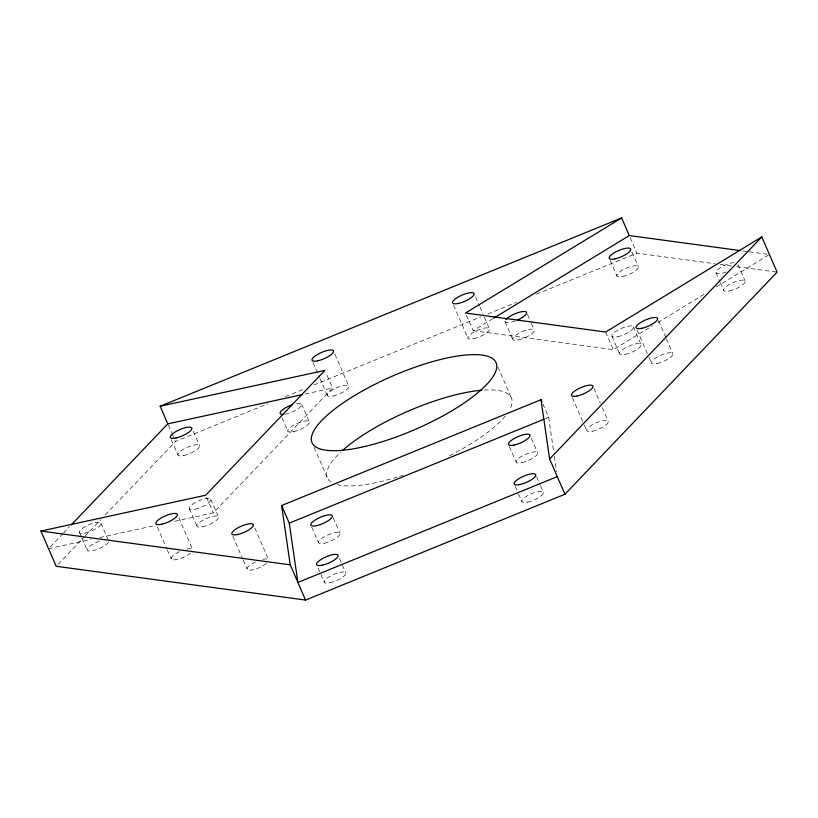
<?xml version="1.0" encoding="UTF-8"?>
<svg xmlns="http://www.w3.org/2000/svg" width="818" height="818" viewBox="0 0 818 818"><rect width="100%" height="100%" fill="white"/><g stroke="black" fill="none" stroke-linecap="round" stroke-linejoin="round"><path stroke-width="0.61" stroke-dasharray="4.09 3.07" d="M50.317 546.843L62.587 533.99M63.467 533.07L69.602 526.649M57.976 564.451L84.274 536.925M85.154 536.005L100.941 519.481M105.317 514.89L175.461 441.475L267.762 403.806M174.623 521.27L213.324 512.855L332.568 388.039L325.861 372.619M466.454 315.257L473.152 330.666L492.671 318.785M473.152 330.666L613.295 349.654L652.335 325.871M657.754 322.568L706.548 292.844M716.312 286.903L768.358 255.196M285.513 396.566L304.449 388.847M313.918 384.981L480.759 316.903M487.865 314L516.26 302.415M536.373 294.204L636.956 253.171L715.239 263.774M545.125 418.755L548.663 417.313L542.917 404.102M305.104 394.01L332.568 388.039M48.559 548.673L91.002 539.451M99.735 537.549L154.653 525.606M742.928 250.942L747.979 251.627M749.237 251.801L766.916 254.193M720.29 264.459L731.65 265.993M736.701 266.678L777.1 272.149M737.938 264.531L745.116 281.055M716.006 272.823L719.84 281.627M720.321 282.731L723.674 290.441M630.259 237.752L636.956 253.171M632.12 252.271L638.347 266.586M658.541 320.666L665.954 337.711M666.445 338.846L672.866 353.621M610.197 260.564L616.895 275.973M637.089 330.053L648.459 356.188M648.95 357.333L651.425 363.008M633.357 326.842L641.015 344.46M611.915 336.239L619.574 353.857M605.637 332.036L613.295 349.654M593.909 388.315L600.33 403.09M602.304 407.64L608.234 421.28M572.457 397.701L583.827 423.847M584.318 424.982L586.792 430.667M527.549 314.582L530.892 322.292M531.373 323.396L534.246 330.002M505.146 321.771L512.804 339.388M475.544 296.944L479.501 306.034M479.992 307.169L483.949 316.269M484.44 317.404L489.389 328.764M531.383 438.407L537.6 452.712M497.937 366.965L511.281 397.66M536.649 476.833L540.003 484.542M540.473 485.647L543.346 492.252M453.612 305.196L467.937 338.161M509.461 446.689L516.158 462.109M515.197 486.229L518.07 492.835M518.551 493.929L521.904 501.639M334.951 354.306L348.795 386.137M313.018 362.558L319.439 377.333M319.93 378.478L327.343 395.523M301.627 404.174L309.296 421.791M314.122 447.446L327.466 478.131M333.274 517.937L339.981 533.356M282.098 417.967L287.844 431.178M339.501 558.571L341.893 564.083M342.374 565.177L345.728 572.886M311.832 527.324L318.529 542.743M318.059 567.968L320.451 573.469M320.922 574.573L324.276 582.283M254.787 528.029L268.631 559.849M193.232 431.352L199.449 445.667M232.854 536.281L242.731 559.011M243.232 560.146L247.179 569.236M210.778 499.277L218.437 516.894M206.617 497.446L213.324 512.855M168.283 424.951L171.637 432.661M172.117 433.765L175.461 441.475M171.299 439.644L178.007 455.053M189.336 508.663L196.995 526.281M178.835 517.733L192.67 549.563M157.383 527.119L166.77 548.714M167.271 549.86L171.218 558.95M100.941 523.152L108.6 540.77M79.489 532.538L81.411 536.945M81.892 538.05L87.158 550.156M548.663 417.313L553.612 451.383M554.348 456.424L556.547 471.567M515.422 320.912A11.708 3.384 -23.5 0 1 505.054 321.167M726.292 271.954A11.708 3.384 -23.5 0 1 717.12 270.216A11.708 3.384 -23.5 0 1 735.3 262.527M296.699 403.499A11.708 3.384 -23.5 0 1 300.053 407.241A11.708 3.384 -23.5 0 1 285.124 414.225M108.446 542.099A11.708 3.384 -23.5 0 1 95.563 549.941A11.708 3.384 -23.5 0 1 87.311 548.827A11.708 3.384 -23.5 0 1 100.185 540.984M262.875 559.338A11.708 3.384 -23.5 0 1 268.713 560.453M266.504 563.387A11.708 3.384 -23.5 0 1 248.549 570.054A11.708 3.384 -23.5 0 1 256.463 561.485M484.184 390.033A100.338 28.998 -23.5 0 1 509.972 409.061M505.156 416.168A100.338 28.998 -23.5 0 1 448.612 456.199M402.957 475.217A100.338 28.998 -23.5 0 1 399.562 476.321M397.313 477.027A100.338 28.998 -23.5 0 1 337.241 484.685M331.004 482.078A100.338 28.998 -23.5 0 1 341.014 451.853M186.913 549.052A11.708 3.384 -23.5 0 1 192.751 550.166M190.543 553.101A11.708 3.384 -23.5 0 1 172.588 559.768A11.708 3.384 -23.5 0 1 180.502 551.189M617.672 336.74A11.708 3.384 -23.5 0 0 633.449 327.128A11.708 3.384 -23.5 0 0 616.803 330.748A11.708 3.384 -23.5 0 0 617.672 336.74M195.093 509.164A11.708 3.384 -23.5 0 0 210.86 499.553A11.708 3.384 -23.5 0 0 194.214 503.172A11.708 3.384 -23.5 0 0 195.093 509.164M85.246 533.05A11.708 3.384 -23.5 0 0 101.023 523.438A11.708 3.384 -23.5 0 0 84.377 527.058A11.708 3.384 -23.5 0 0 85.246 533.05M330.032 582.784A11.708 3.384 -23.5 0 0 345.809 573.173A11.708 3.384 -23.5 0 0 329.163 576.792A11.708 3.384 -23.5 0 0 330.032 582.784M324.286 543.244A11.708 3.384 -23.5 0 0 340.063 533.643A11.708 3.384 -23.5 0 0 323.417 537.252A11.708 3.384 -23.5 0 0 324.286 543.244M521.915 462.61A11.708 3.384 -23.5 0 0 537.692 452.998A11.708 3.384 -23.5 0 0 521.046 456.618A11.708 3.384 -23.5 0 0 521.915 462.61M527.661 502.15A11.708 3.384 -23.5 0 0 543.438 492.538A11.708 3.384 -23.5 0 0 526.792 496.158A11.708 3.384 -23.5 0 0 527.661 502.15M518.551 339.899A11.708 3.384 -23.5 0 0 534.328 330.288A11.708 3.384 -23.5 0 0 517.682 333.908A11.708 3.384 -23.5 0 0 518.551 339.899M622.651 276.484A11.708 3.384 -23.5 0 0 638.429 266.873A11.708 3.384 -23.5 0 0 621.782 270.492A11.708 3.384 -23.5 0 0 622.651 276.484M625.33 354.358A11.708 3.384 -23.5 0 0 641.107 344.746A11.708 3.384 -23.5 0 0 624.461 348.366A11.708 3.384 -23.5 0 0 625.33 354.358M729.421 290.942A11.708 3.384 -23.5 0 0 745.198 281.331A11.708 3.384 -23.5 0 0 728.552 284.95A11.708 3.384 -23.5 0 0 729.421 290.942M202.752 526.782A11.708 3.384 -23.5 0 0 218.529 517.17A11.708 3.384 -23.5 0 0 201.882 520.79A11.708 3.384 -23.5 0 0 202.752 526.782M293.601 431.679A11.708 3.384 -23.5 0 0 309.378 422.078A11.708 3.384 -23.5 0 0 292.732 425.687A11.708 3.384 -23.5 0 0 293.601 431.679M183.764 455.565A11.708 3.384 -23.5 0 0 199.541 445.953A11.708 3.384 -23.5 0 0 182.884 449.573A11.708 3.384 -23.5 0 0 183.764 455.565M657.181 363.519A11.708 3.384 -23.5 0 0 672.958 353.908A11.708 3.384 -23.5 0 0 656.312 357.527A11.708 3.384 -23.5 0 0 657.181 363.519M592.549 431.178A11.708 3.384 -23.5 0 0 608.326 421.567A11.708 3.384 -23.5 0 0 591.68 425.186A11.708 3.384 -23.5 0 0 592.549 431.178M473.694 338.662A11.708 3.384 -23.5 0 0 489.471 329.051A11.708 3.384 -23.5 0 0 472.824 332.67A11.708 3.384 -23.5 0 0 473.694 338.662M333.1 396.024A11.708 3.384 -23.5 0 0 348.877 386.423A11.708 3.384 -23.5 0 0 332.231 390.033A11.708 3.384 -23.5 0 0 333.1 396.024"/><path stroke-width="1.23" d="M71.36 524.808L167.802 423.857L302.609 394.552M564.941 494.236L549.624 459L761.783 236.913L777.1 272.149L564.941 494.236L305.554 600.064L56.217 566.291L40.9 531.056L205.666 495.238L324.899 370.421L160.144 406.239L167.802 423.857M740.402 250.605L629.298 235.553L621.639 217.936L465.493 313.049L605.637 332.036L761.783 236.913M493.755 318.12L629.298 235.553M160.144 406.239L621.639 217.936M305.554 600.064L290.237 564.829L281.617 505.524L541.005 399.695L541.966 401.894M557.283 476.618L297.895 582.447L289.275 523.142L543.95 419.235M40.9 531.056L290.237 564.829M281.617 505.524L289.275 523.142M541.005 399.695L549.624 459M505.861 319.613A11.708 3.384 -23.5 0 1 524.43 311.484A11.708 3.384 -23.5 0 1 517.303 320.135M283.621 414.429A11.708 3.384 -23.5 0 1 281.085 411.178A11.708 3.384 -23.5 0 1 292.292 404.695M342.793 450.237A100.338 28.998 -23.5 0 1 481.833 390.206M614.993 258.866A11.708 3.384 -23.5 0 0 630.77 249.255A11.708 3.384 -23.5 0 0 614.124 252.874A11.708 3.384 -23.5 0 0 614.993 258.866M176.095 437.947A11.708 3.384 -23.5 0 0 191.872 428.335A11.708 3.384 -23.5 0 0 175.226 431.955A11.708 3.384 -23.5 0 0 176.095 437.947M322.374 565.166A11.708 3.384 -23.5 0 0 338.151 555.555A11.708 3.384 -23.5 0 0 321.505 559.175A11.708 3.384 -23.5 0 0 322.374 565.166M520.003 484.532A11.708 3.384 -23.5 0 0 535.77 474.921A11.708 3.384 -23.5 0 0 519.123 478.54A11.708 3.384 -23.5 0 0 520.003 484.532M514.256 444.992A11.708 3.384 -23.5 0 0 530.033 435.38A11.708 3.384 -23.5 0 0 513.377 439A11.708 3.384 -23.5 0 0 514.256 444.992M316.627 525.637A11.708 3.384 -23.5 0 0 332.405 516.025A11.708 3.384 -23.5 0 0 315.758 519.645A11.708 3.384 -23.5 0 0 316.627 525.637M237.619 534.512A11.708 3.384 -23.5 0 0 253.396 524.9A11.708 3.384 -23.5 0 0 236.75 528.52A11.708 3.384 -23.5 0 0 237.619 534.512M361.464 447.241A100.338 28.998 -23.5 0 0 496.69 364.859A100.338 28.998 -23.5 0 0 354 395.881A100.338 28.998 -23.5 0 0 361.464 447.241M641.854 328.284A11.708 3.384 -23.5 0 0 657.631 318.672A11.708 3.384 -23.5 0 0 640.985 322.292A11.708 3.384 -23.5 0 0 641.854 328.284M577.222 395.943A11.708 3.384 -23.5 0 0 592.999 386.331A11.708 3.384 -23.5 0 0 576.353 389.951A11.708 3.384 -23.5 0 0 577.222 395.943M161.657 524.226A11.708 3.384 -23.5 0 0 177.434 514.614A11.708 3.384 -23.5 0 0 160.788 518.234A11.708 3.384 -23.5 0 0 161.657 524.226M458.377 303.427A11.708 3.384 -23.5 0 0 474.154 293.815A11.708 3.384 -23.5 0 0 457.507 297.435A11.708 3.384 -23.5 0 0 458.377 303.427M317.783 360.799A11.708 3.384 -23.5 0 0 333.56 351.188A11.708 3.384 -23.5 0 0 316.914 354.808A11.708 3.384 -23.5 0 0 317.783 360.799"/></g></svg>
